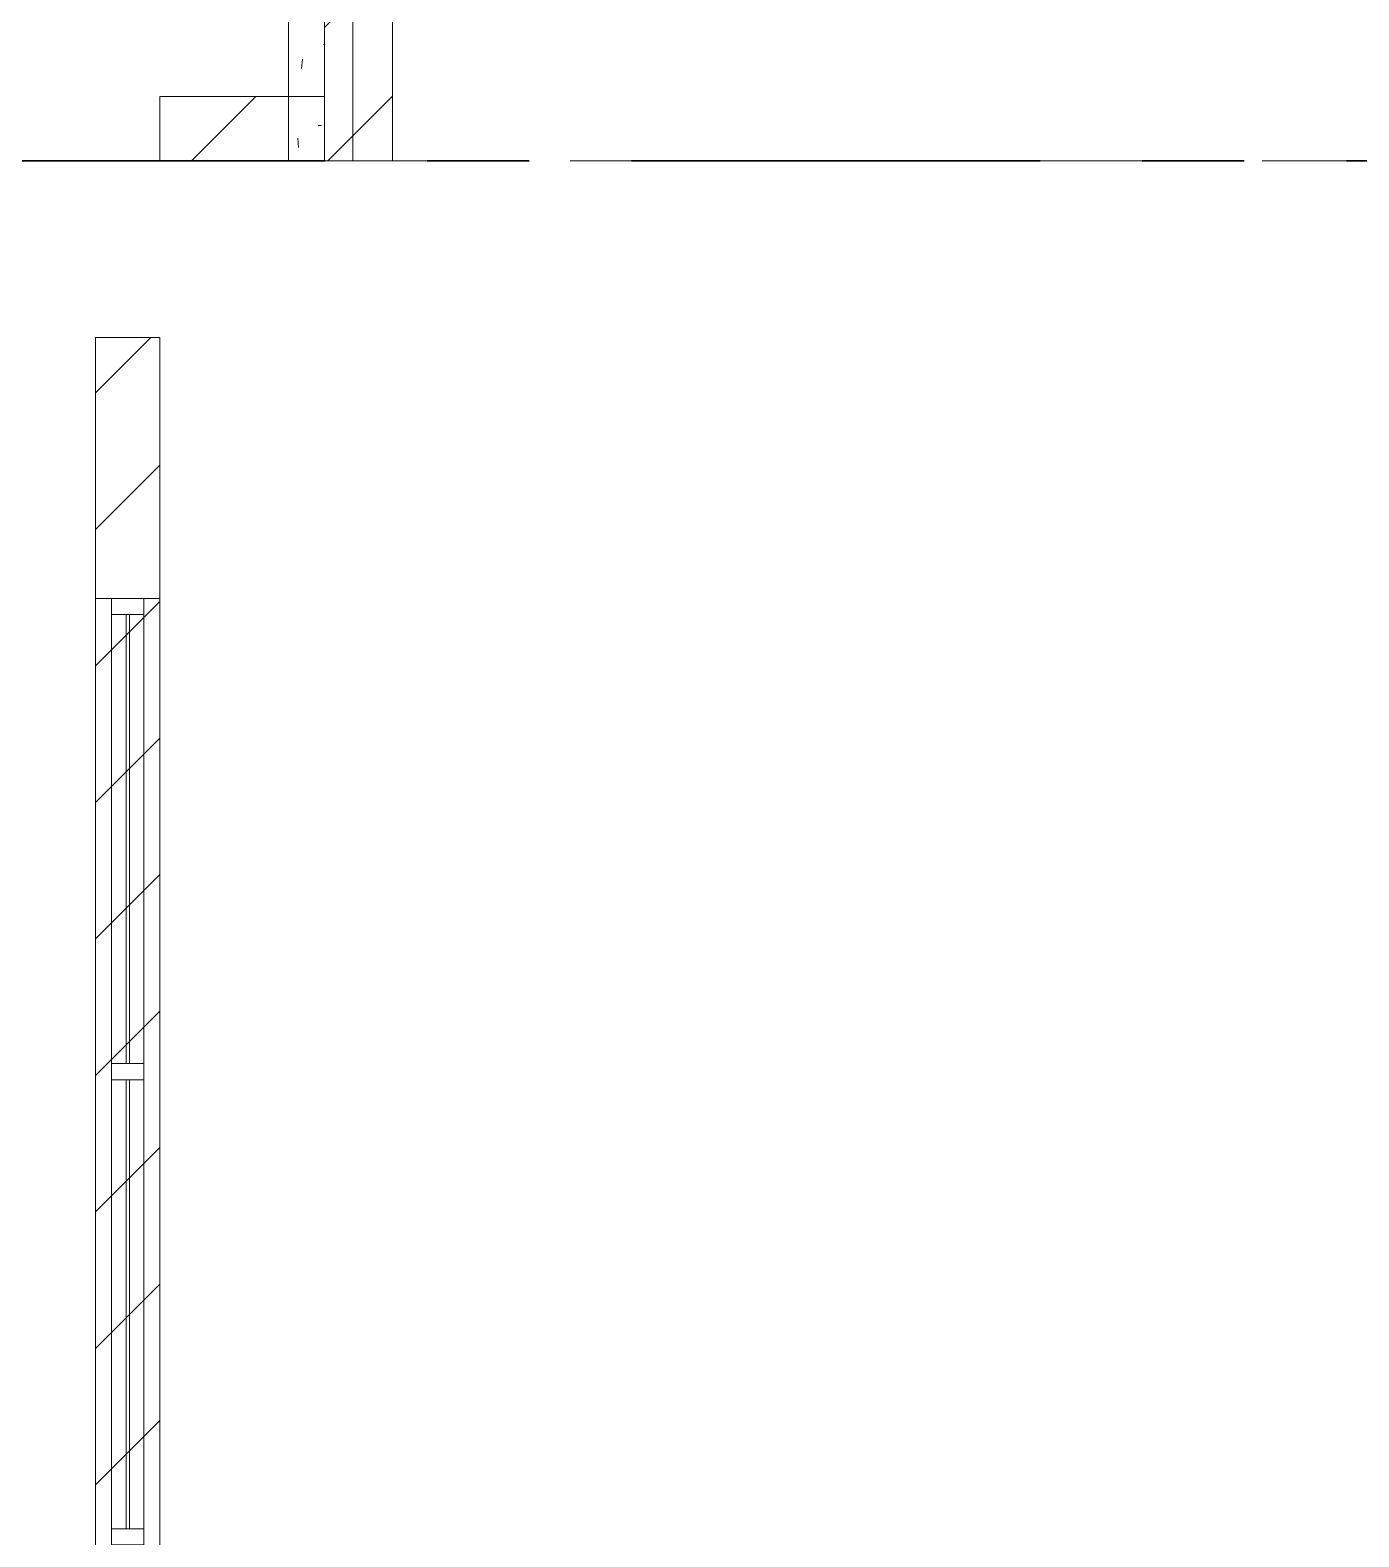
# Model space of a CAD drawing. Header units: millimetres. Extents: x -4000 to 187956, y -58990 to 162485.
# Drawn here: x 50647 to 54777, y 31172 to 35856 of the extents above; entities that cross this region are included whole.
import ezdxf

# ---------------------------------------------------------------- set-up
doc = ezdxf.new("R2010")
doc.units = ezdxf.units.MM
doc.linetypes.add('Grid Line', pattern=[2222.5, 1270, -317.5, 317.5, -317.5])
doc.linetypes.add('Grid Line 12_5mm', pattern=[2150, 1250, -300, 300, -300])
for name, color, linetype, lineweight in [('A-GLAZ-CURT', 52, 'Continuous', 9), ('A-GLAZ-CWMG', 51, 'Continuous', 9), ('A-WALL', 113, 'Continuous', 13), ('A-WALL-PATT', 111, 'Continuous', 13), ('S-GRID', 1, 'Continuous', 30)]:
    doc.layers.add(name, color=color, linetype=linetype, lineweight=lineweight)
pattern_1 = [(45, (0, 0), (-212.132, 212.132), [])]

# ---------------------------------------------------------------- blocks, each defined once
blk = doc.blocks.new('System Panel - System Panel1-380619-FFS - TANG 1')
at = {"layer": 'A-GLAZ-CURT', "color": 253}
for p, q in [((-698, 5), (698, 5)), ((698, -5), (-698, -5))]:
    blk.add_line(p, q, dxfattribs=at)
at = {"layer": 'A-GLAZ-CURT', "color": 254}
for p, q in [((698, 5), (-698, 5)), ((-698, -5), (-698, 5)), ((-698, 5), (-698, -5)), ((698, 5), (698, -5)), ((698, 5), (698, -5)), ((-698, -5), (698, -5))]:
    blk.add_line(p, q, dxfattribs=at)
blk = doc.blocks.new('Rectangular Mullion - 50 x 100-352779-FFS - TANG 1')
at = {"layer": 'A-GLAZ-CWMG', "color": 254}
for p, q in [((51000, 34039.2), (50900, 34039.2)), ((50900.7, 32643.2), (51000, 32643.2))]:
    blk.add_line(p, q, dxfattribs=at)
at = {"layer": 'A-GLAZ-CWMG', "color": 252}
for p, q in [((50900, 34039.2), (51000, 34039.2)), ((50900, 32643.2), (50900, 34039.2)), ((51000, 34039.2), (51000, 32643.2)), ((51000, 32643.2), (50900.7, 32643.2))]:
    blk.add_line(p, q, dxfattribs=at)
at = {"layer": 'A-GLAZ-CWMG', "color": 253}
for p, q in [((50900, 32643.2), (50900, 34039.2)), ((51000, 32643.2), (51000, 34039.2))]:
    blk.add_line(p, q, dxfattribs=at)
blk = doc.blocks.new('Rectangular Mullion - 50 x 100-V794-FFS - TANG 1')
at = {"layer": 'A-GLAZ-CWMG', "color": 254}
for p, q in [((51000, 29701.2), (50900, 29701.2)), ((50900, 28305.2), (51000, 28305.2))]:
    blk.add_line(p, q, dxfattribs=at)
at = {"layer": 'A-GLAZ-CWMG', "color": 252}
for p, q in [((50900, 29701.2), (51000, 29701.2)), ((50900, 28305.2), (50900, 29701.2)), ((51000, 29701.2), (51000, 28305.2)), ((51000, 28305.2), (50900, 28305.2))]:
    blk.add_line(p, q, dxfattribs=at)
at = {"layer": 'A-GLAZ-CWMG', "color": 253}
for p, q in [((50900, 28305.2), (50900, 29701.2)), ((51000, 28305.2), (51000, 29701.2))]:
    blk.add_line(p, q, dxfattribs=at)
blk = doc.blocks.new('Rectangular Mullion - 50 x 100-V795-FFS - TANG 1')
at = {"layer": 'A-GLAZ-CWMG', "color": 254}
for p, q in [((50945, 29701.2), (50900, 29701.2)), ((50900, 29701.2), (50945, 29701.2)), ((50900, 29701.2), (50900, 28305.2)), ((50945, 29701.2), (50955, 29701.2)), ((51000, 29701.2), (50955, 29701.2)), ((50955, 29701.2), (51000, 29701.2)), ((51000, 28305.2), (51000, 29701.2)), ((50945, 28305.2), (50900, 28305.2)), ((50900, 28305.2), (50945, 28305.2)), ((50955, 28305.2), (50945, 28305.2)), ((51000, 28305.2), (50955, 28305.2)), ((50955, 28305.2), (51000, 28305.2))]:
    blk.add_line(p, q, dxfattribs=at)
at = {"layer": 'A-GLAZ-CWMG', "color": 253}
for p, q in [((50900, 29701.2), (50900, 28305.2)), ((51000, 29701.2), (51000, 28305.2))]:
    blk.add_line(p, q, dxfattribs=at)
at = {"layer": 'A-GLAZ-CWMG', "color": 90}
for p, q in [((50955, 29701.2), (50945, 29701.2)), ((50945, 28305.2), (50955, 28305.2))]:
    blk.add_line(p, q, dxfattribs=at)
blk = doc.blocks.new('Rectangular Mullion - 50 x 100-V796-FFS - TANG 1')
at = {"layer": 'A-GLAZ-CWMG', "color": 254}
for p, q in [((50945, 34039.2), (50900, 34039.2)), ((50900, 34039.2), (50945, 34039.2)), ((50900, 34039.2), (50900, 32643.2)), ((50945, 34039.2), (50955, 34039.2)), ((51000, 34039.2), (50955, 34039.2)), ((50955, 34039.2), (51000, 34039.2)), ((51000, 32643.2), (51000, 34039.2)), ((50945, 32643.2), (50900.7, 32643.2)), ((50900.7, 32643.2), (50945, 32643.2)), ((50955, 32643.2), (50945, 32643.2)), ((51000, 32643.2), (50955, 32643.2)), ((50955, 32643.2), (51000, 32643.2))]:
    blk.add_line(p, q, dxfattribs=at)
at = {"layer": 'A-GLAZ-CWMG', "color": 253}
for p, q in [((50900, 34039.2), (50900, 32643.2)), ((51000, 34039.2), (51000, 32643.2))]:
    blk.add_line(p, q, dxfattribs=at)
at = {"layer": 'A-GLAZ-CWMG', "color": 90}
for p, q in [((50955, 34039.2), (50945, 34039.2)), ((50945, 32643.2), (50955, 32643.2))]:
    blk.add_line(p, q, dxfattribs=at)
blk = doc.blocks.new('Rectangular Mullion - 50 x 100-352784-FFS - TANG 1')
at = {"layer": 'A-GLAZ-CWMG', "color": 253}
for p, q in [((0, 50), (-50, 50)), ((0, -50), (0, 50)), ((-50, -50), (0, -50))]:
    blk.add_line(p, q, dxfattribs=at)
at = {"layer": 'A-GLAZ-CWMG', "color": 254}
for p, q in [((-50, 50), (-50, 5)), ((-50, -5), (-50, -50))]:
    blk.add_line(p, q, dxfattribs=at)
at = {"layer": 'A-GLAZ-CWMG', "color": 252}
for p, q in [((-50, -50), (-50, 50)), ((-50, 50), (0, 50)), ((0, 50), (0, -50)), ((0, -50), (-50, -50))]:
    blk.add_line(p, q, dxfattribs=at)
at = {"layer": 'A-GLAZ-CWMG', "color": 90}
blk.add_line((-50, 5), (-50, -5), dxfattribs=at)
blk = doc.blocks.new('Rectangular Mullion - 50 x 100-V797-FFS - TANG 1')
at = {"layer": 'A-GLAZ-CWMG', "color": 253}
for p, q in [((25, 50), (-25, 50)), ((-25, -50), (25, -50))]:
    blk.add_line(p, q, dxfattribs=at)
at = {"layer": 'A-GLAZ-CWMG', "color": 254}
for p, q in [((-25, 50), (-25, 5)), ((25, 5), (25, 50)), ((-25, -5), (-25, -50)), ((25, -50), (25, -5))]:
    blk.add_line(p, q, dxfattribs=at)
at = {"layer": 'A-GLAZ-CWMG', "color": 252}
for p, q in [((-25, -50), (-25, 50)), ((-25, 50), (25, 50)), ((25, 50), (25, -50)), ((25, -50), (-25, -50))]:
    blk.add_line(p, q, dxfattribs=at)
at = {"layer": 'A-GLAZ-CWMG', "color": 90}
for p, q in [((-25, 5), (-25, -5)), ((25, -5), (25, 5))]:
    blk.add_line(p, q, dxfattribs=at)
blk = doc.blocks.new('Rectangular Mullion - 50 x 100-V798-FFS - TANG 1')
at = {"layer": 'A-GLAZ-CWMG', "color": 253}
for p, q in [((25, 50), (-25, 50)), ((-25, -50), (25, -50))]:
    blk.add_line(p, q, dxfattribs=at)
at = {"layer": 'A-GLAZ-CWMG', "color": 254}
for p, q in [((-25, 50), (-25, 5)), ((25, 5), (25, 50)), ((-25, -5), (-25, -50)), ((25, -49.3), (25, -5))]:
    blk.add_line(p, q, dxfattribs=at)
at = {"layer": 'A-GLAZ-CWMG', "color": 252}
for p, q in [((-25, -50), (-25, 50)), ((-25, 50), (25, 50)), ((25, 50), (25, -49.3)), ((25, -50), (-25, -50))]:
    blk.add_line(p, q, dxfattribs=at)
at = {"layer": 'A-GLAZ-CWMG', "color": 90}
for p, q in [((-25, 5), (-25, -5)), ((25, -5), (25, 5))]:
    blk.add_line(p, q, dxfattribs=at)
blk = doc.blocks.new('FP_926-FFS - TANG 1')
at = {"layer": 'A-WALL', "color": 50, "lineweight": 15}
blk.add_line((51450, 45250), (51450, 35650), dxfattribs=at)
at = {"layer": 'A-WALL', "color": 35, "lineweight": 15}
blk.add_line((51450, 35650), (51450, 35450), dxfattribs=at)
at = {"layer": 'A-WALL-PATT', "color": 8, "lineweight": 9}
for p, q in [((51559.8, 35810.7), (51560.3, 35813.3)), ((51489.6, 35736.4), (51492.9, 35765.4))]:
    blk.add_line(p, q, dxfattribs=at)
at = {"layer": 'A-WALL-PATT', "color": 254, "lineweight": 9}
blk.add_line((51449.9, 35560), (51449.1, 35560), dxfattribs=at)
at = {"layer": 'A-WALL-PATT', "color": 9, "lineweight": 9}
for p, q in [((51552.3, 35560), (51542.4, 35560)), ((51478.4, 35520.5), (51481.2, 35491.5))]:
    blk.add_line(p, q, dxfattribs=at)
blk = doc.blocks.new('Walls 1 - Walls 1-594429-FFS - TANG 1')
at = {"layer": 'A-WALL-PATT', "lineweight": 9}
h = blk.add_hatch(dxfattribs=at)
h.set_pattern_fill('FP_12', color=250, style=0, pattern_type=2)
h.set_pattern_definition(pattern_1)
h.paths.add_polyline_path([(51561.4, 35450), (51773.2, 35450), (51773.2, 45450), (51561.4, 45450), (51561.4, 35793.1)])
at = {"layer": 'A-WALL', "color": 50, "lineweight": 15}
for p, q in [((51561.4, 45450), (51561.4, 35450)), ((51773.2, 35450), (51773.2, 45450)), ((51450, 45250), (51450, 35650)), ((51561.4, 35450), (51773.2, 35450))]:
    blk.add_line(p, q, dxfattribs=at)
at = {"layer": 'A-WALL', "color": 35, "lineweight": 15}
for p, q in [((51650, 45450), (51650, 35450)), ((51450, 35650), (51450, 35450)), ((51450, 35450), (51561.4, 35450)), ((51561.4, 35450), (51650, 35450)), ((51773.2, 35450), (51650, 35450))]:
    blk.add_line(p, q, dxfattribs=at)
at = {"layer": 'A-WALL', "color": 53, "lineweight": 15}
blk.add_line((51450, 35450), (51561.4, 35450), dxfattribs=at)
at = {"layer": 'A-WALL', "color": 50, "lineweight": 15}
blk.add_blockref('FP_926-FFS - TANG 1', (0, 0), dxfattribs=at)
blk = doc.blocks.new('CMF2_NHAXUONG_A_rvt-1-FFS - TANG 1')
at = {"layer": 'A-WALL-PATT', "lineweight": 9}
h = blk.add_hatch(dxfattribs=at)
h.set_pattern_fill('FP_12', color=250, style=0, pattern_type=2)
h.set_pattern_definition(pattern_1)
h.paths.add_polyline_path([(51449.8, 35450), (51449.8, 35650), (51049.8, 35650), (51049.8, 35450)])
h = blk.add_hatch(dxfattribs=at)
h.set_pattern_fill('FP_12', color=250, style=0, pattern_type=2)
h.set_pattern_definition(pattern_1)
h.paths.add_polyline_path([(51561.4, 35450), (51561.4, 35650), (51050, 35650), (51050, 35450)])
h = blk.add_hatch(dxfattribs=at)
h.set_pattern_fill('FP_12', color=250, style=0, pattern_type=2)
h.set_pattern_definition(pattern_1)
h.paths.add_polyline_path([(51050, 25800), (51050, 34900), (50850, 34900), (50850, 25800)])
at = {"layer": 'A-WALL', "color": 35, "lineweight": 15}
for p, q in [((51650, 45450), (51650, 35450)), ((51450, 35450), (51450, 35650)), ((51450, 35650), (51450, 35450)), ((51450, 35650), (51561.4, 35650)), ((51561.4, 35450), (51450, 35450)), ((51650, 35450), (51561.4, 35450)), ((50850, 34900), (50850, 34089.2)), ((50850, 34900), (51050, 34900)), ((51050, 34089.2), (51050, 34900)), ((50850, 26809.2), (50850, 34089.2)), ((50850, 34089.2), (50850, 26809.2)), ((50850, 34089.2), (50900, 34089.2)), ((50850, 34089.2), (51050, 34089.2)), ((51000, 34089.2), (51050, 34089.2)), ((51050, 26809.2), (51050, 34089.2)), ((51050, 34089.2), (51050, 26809.2))]:
    blk.add_line(p, q, dxfattribs=at)
at = {"layer": 'A-WALL', "color": 53, "lineweight": 15}
for p, q in [((51650, 35450), (51650, 45450)), ((51450, 45250), (51450, 35650)), ((51050, 35450), (51050, 35650)), ((51449.8, 35650), (51050, 35650)), ((51050, 35450), (51449.8, 35450)), ((51561.4, 35450), (51450, 35450)), ((51650, 35450), (51561.4, 35450)), ((50850, 34089.2), (50850, 26809.2)), ((50900, 34089.2), (51000, 34089.2)), ((51050, 26809.2), (51050, 34089.2))]:
    blk.add_line(p, q, dxfattribs=at)
at = {"layer": 'A-WALL', "color": 50, "lineweight": 15}
for p, q in [((51450, 35650), (51450, 45250)), ((51449.8, 35650), (51049.8, 35650)), ((51049.8, 35650), (51049.8, 35450)), ((51561.4, 35650), (51050, 35650)), ((51050, 35650), (51050, 35450)), ((51449.8, 35450), (51449.8, 35650)), ((51561.4, 35450), (51561.4, 35650)), ((51049.8, 35450), (51449.8, 35450)), ((51050, 35450), (51561.4, 35450)), ((50850, 34900), (50850, 25800)), ((51050, 34900), (50850, 34900)), ((51050, 26000), (51050, 34900))]:
    blk.add_line(p, q, dxfattribs=at)
at = {"layer": 'A-WALL', "color": 71, "lineweight": 15}
for p in [(51450, 35650), (51561.4, 35450)]:
    blk.add_line(p, (51450, 35450), dxfattribs=at)
at = {"layer": 'S-GRID', "linetype": 'Grid Line 12_5mm', "lineweight": 9}
blk.add_line((-824.3, 35450), (183641.1, 35450), dxfattribs=at)
at = {"layer": 'A-GLAZ-CURT', "color": 250, "lineweight": 9, "rotation": 89.99999999999993}
for p in [(50950, 33341.2), (50950, 31895.2)]:
    blk.add_blockref('System Panel - System Panel1-380619-FFS - TANG 1', p, dxfattribs=at)
at = {"layer": 'A-GLAZ-CWMG', "color": 250, "lineweight": 9, "extrusion": (0, 0, -1), "rotation": 90.00000000000007}
for name, p in [('Rectangular Mullion - 50 x 100-352784-FFS - TANG 1', (-50950, 34089.2)), ('Rectangular Mullion - 50 x 100-V798-FFS - TANG 1', (-50950, 32618.2)), ('Rectangular Mullion - 50 x 100-V797-FFS - TANG 1', (-50950, 31172.2))]:
    blk.add_blockref(name, p, dxfattribs=at)
at = {"layer": 'A-GLAZ-CWMG', "color": 250, "lineweight": 9}
for name, p in [('Rectangular Mullion - 50 x 100-352779-FFS - TANG 1', (0, 0)), ('Rectangular Mullion - 50 x 100-V796-FFS - TANG 1', (0, 0)), ('Rectangular Mullion - 50 x 100-V794-FFS - TANG 1', (0, 2892)), ('Rectangular Mullion - 50 x 100-V795-FFS - TANG 1', (0, 2892))]:
    blk.add_blockref(name, p, dxfattribs=at)
at = {"layer": 'A-WALL', "color": 250, "lineweight": 9}
blk.add_blockref('Walls 1 - Walls 1-594429-FFS - TANG 1', (0, 0), dxfattribs=at)

msp = doc.modelspace()

# ---------------------------------------------------------------- block references
at = {"lineweight": 5}
msp.add_blockref('CMF2_NHAXUONG_A_rvt-1-FFS - TANG 1', (0, 0), dxfattribs=at)

# ---------------------------------------------------------------- next in the draw order: linework, layer by layer
at = {"layer": 'S-GRID', "linetype": 'Grid Line'}
msp.add_line((-824.3, 35450), (183641.1, 35450), dxfattribs=at)

doc.saveas('drawing.dxf')
